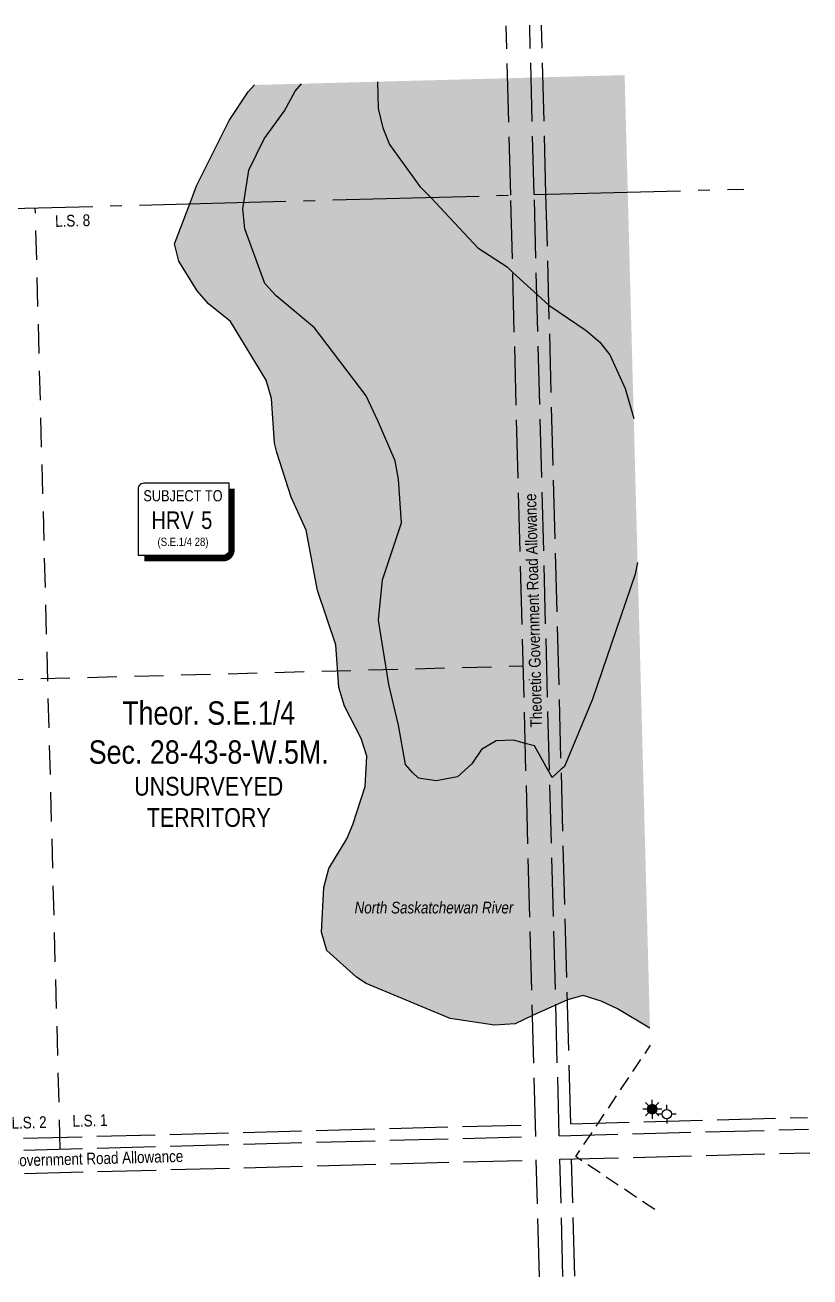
# Model space of a CAD drawing. Extents: x 623502 to 631399, y 5843458 to 5848913.
# Drawn here: x 628595 to 629266, y 5843576 to 5844646 of the extents above; entities that cross this region are included whole.
import ezdxf
from ezdxf.enums import TextEntityAlignment as Align

# ---------------------------------------------------------------- set-up
doc = ezdxf.new("R2010")
doc.units = 0
doc.header["$LTSCALE"] = 5
for name, pattern in [('foc-ACCESSROAD', [3.75, 2.5, -1.25]), ('foc-LSD', [8, 5, -3]), ('foc-QUARTERLINE', [33, 25, -3, 2, -3]), ('foc-UNSURVEYED', [12.5, 10, -2.5])]:
    doc.linetypes.add(name, pattern=pattern)
for name, color, linetype in [('C-SYMBOL', 7, 'Continuous'), ('C-WS', 13, 'foc-ACCESSROAD'), ('C-WS-S', 8, 'Continuous'), ('CG-NOTES', 7, 'Continuous'), ('CTW', 7, 'Continuous'), ('F-WS-S', 8, 'Continuous'), ('L-QSEC', 8, 'foc-QUARTERLINE'), ('L-ROAD-T', 7, 'Continuous'), ('L-SECTION-LSD', 7, 'foc-LSD'), ('L-UNS-T', 3, 'Continuous'), ('L-USEC', 7, 'foc-UNSURVEYED'), ('T-WATER', 160, 'Continuous'), ('T-WATER-H', 133, 'Continuous'), ('T-WATER-T', 170, 'Continuous')]:
    doc.layers.add(name, color=color, linetype=linetype)
doc.styles.add('100L', font='ARIALN.TTF', dxfattribs={"height": 11})
doc.styles.add('175L', font='ARIALN.TTF', dxfattribs={"height": 20})
doc.styles.add('80CG', font='ARIALN.TTF', dxfattribs={"height": 10})
doc.styles.add('80L', font='ARIALN.TTF', dxfattribs={"height": 10})
doc.styles.add('HRV', font='ARIALN.TTF', dxfattribs={"height": 3})

# ---------------------------------------------------------------- blocks, each defined once
blk = doc.blocks.new('HRV')
blk.add_lwpolyline([(-35.1, 31.6), (37.2, 31.6), (37.2, -25.5, -0.414214), (32.2, -30.5), (-40.1, -30.5), (-40.1, 26.6, -0.414214)], format="xyb", close=True)
at = {"const_width": 5, "flags": 128}
blk.add_lwpolyline([(-35.1, -33), (32.2, -33, 0.414214), (39.7, -25.5), (39.7, 26.6)], format="xyb", dxfattribs=at)
at = {"style": '80L'}
blk.add_text('SUBJECT TO', height=9.5, dxfattribs=at).set_placement((-2, 13.1), align=Align.BOTTOM_CENTER)
blk.add_attdef('(N.W.1/4 00)', text='', height=7.12, dxfattribs=at).set_placement((-2, -24.4), align=Align.BOTTOM_CENTER)
at = {"layer": 'CTW', "color": 3, "style": 'HRV'}
blk.add_text('HRV', height=15, dxfattribs=at).set_placement((-10.9, -0.2), align=Align.MIDDLE_CENTER)
blk.add_attdef('0', text='', height=15, dxfattribs=at).set_placement((18.3, -0.2), align=Align.MIDDLE_CENTER)
blk = doc.blocks.new('GAS')
h = blk.add_hatch(color=255)
h.dxf.hatch_style = 1
edge = h.paths.add_edge_path()
edge.add_arc((0, 0), 0.9, 0, 360)
for p, q in [((-0.81, 0), (-1.62, 0)), ((-0.57, 0.57), (-1.14, 1.14)), ((0, 0.81), (0, 1.62)), ((0.57, 0.57), (1.14, 1.14)), ((1.62, 0), (0.81, 0)), ((-0.57, -0.57), (-1.14, -1.14)), ((0, -0.81), (0, -1.62)), ((1.14, -1.14), (0.57, -0.57))]:
    blk.add_line(p, q)
blk.add_circle((0, 0), 0.8)
blk = doc.blocks.new('GABD')
for p, q in [((-0.81, 0), (-1.62, 0)), ((0, 0.81), (0, 1.62)), ((1.62, 0), (0.81, 0)), ((0, -0.81), (0, -1.62))]:
    blk.add_line(p, q)
blk.add_circle((0, 0), 0.8)

msp = doc.modelspace()

# ---------------------------------------------------------------- hatches: boundary and pattern name
at = {"layer": 'T-WATER-H'}
h = msp.add_hatch(color=256, dxfattribs=at)
h.dxf.hatch_style = 1
h.paths.add_polyline_path([(629128.983, 5843788.819), (629101.184, 5843805.345), (629087.372, 5843811.973), (629071.887, 5843816.677), (629058.491, 5843813.113), (629028.662, 5843799.673), (629013.924, 5843792.731), (628996.112, 5843791.311), (628958.357, 5843797.048), (628886.6, 5843826.946), (628878.486, 5843832.56), (628853.119, 5843855.184), (628848.521, 5843870.951), (628850.42, 5843909.169), (628854.822, 5843925.316), (628870.064, 5843950.726), (628875.39, 5843962.973), (628885.82, 5843995.312), (628887.115, 5844021.255), (628882.28, 5844036.481), (628868.244, 5844063.925), (628863.408, 5844080.052), (628860.751, 5844116.532), (628844.988, 5844162.86), (628835.332, 5844214.37), (628822.675, 5844242.478), (628810.264, 5844280.659), (628808.293, 5844288.698), (628805.746, 5844326.787), (628801.332, 5844342.495), (628770.926, 5844392.641), (628752.113, 5844407.779), (628742.37, 5844418.797), (628726.714, 5844444.137), (628723.126, 5844458.855), (628735.968, 5844493.216), (628741.68, 5844508.499), (628769.581, 5844564.362), (628785.895, 5844588.969), (628791.377, 5844594.721), (629107.353, 5844603.121)])

# ---------------------------------------------------------------- linework, layer by layer
at = {"layer": 'C-WS', "flags": 128}
msp.add_lwpolyline([(629133.099, 5843633.865), (629069.619, 5843676.423), (629068.373, 5843677.258), (629065.619, 5843679.105), (629084.896, 5843707.871), (629120.057, 5843760.339), (629129.371, 5843774.238)], dxfattribs=at)
at = {"layer": 'L-QSEC'}
for p, q in [((629030.147, 5844501.036), (629209.191, 5844505.794)), ((628198.285, 5844478.937), (629010.041, 5844500.501))]:
    msp.add_line(p, q, dxfattribs=at)
at = {"layer": 'L-SECTION-LSD'}
for p, q in [((628625.454, 5843685.611), (628604.163, 5844489.719)), ((628208.896, 5844076.876), (629020.722, 5844098.443))]:
    msp.add_line(p, q, dxfattribs=at)
at = {"layer": 'L-USEC'}
for p, q in [((629010.041, 5844500.501), (629006.193, 5844645.331)), ((629030.143, 5844501.036), (629026.3, 5844645.723)), ((629040.2, 5844501.303), (629036.357, 5844645.918)), ((629031.403, 5843696.397), (629010.041, 5844500.501)), ((629051.509, 5843696.931), (629030.147, 5844501.036)), ((629061.295, 5843707.251), (629040.2, 5844501.303)), ((629061.295, 5843707.251), (629263.512, 5843712.624)), ((628219.235, 5843684.879), (629031.136, 5843706.45)), ((629051.509, 5843696.928), (629264.2, 5843702.58)), ((628219.502, 5843674.826), (629031.403, 5843696.397)), ((629052.043, 5843676.825), (629265.576, 5843682.5)), ((628220.036, 5843654.72), (629031.937, 5843676.291)), ((629034.593, 5843576.327), (629031.937, 5843676.291)), ((629054.699, 5843576.861), (629052.043, 5843676.825)), ((629064.752, 5843577.129), (629062.096, 5843677.092))]:
    msp.add_line(p, q, dxfattribs=at)
at = {"layer": 'T-WATER'}
for points in [[(629128.983, 5843788.819), (629101.184, 5843805.345), (629087.372, 5843811.973), (629071.887, 5843816.677), (629058.491, 5843813.113), (629028.662, 5843799.673), (629013.924, 5843792.731), (628996.112, 5843791.311), (628958.357, 5843797.048), (628886.6, 5843826.946), (628878.486, 5843832.56), (628853.119, 5843855.184), (628848.521, 5843870.951), (628850.42, 5843909.169), (628854.822, 5843925.316), (628870.064, 5843950.726), (628875.39, 5843962.973), (628885.82, 5843995.312), (628887.115, 5844021.255), (628882.28, 5844036.481), (628868.244, 5844063.925), (628863.408, 5844080.052), (628860.751, 5844116.532), (628844.988, 5844162.86), (628835.332, 5844214.37), (628822.675, 5844242.478), (628810.264, 5844280.659), (628808.293, 5844288.698), (628805.746, 5844326.787), (628801.332, 5844342.495), (628770.926, 5844392.641), (628752.113, 5844407.779), (628742.37, 5844418.797), (628726.714, 5844444.137), (628723.126, 5844458.855), (628735.968, 5844493.216), (628741.68, 5844508.499), (628769.581, 5844564.362), (628785.895, 5844588.969), (628791.377, 5844594.721)], [(629118.415, 5844186.667), (629116.22, 5844176.689), (629079.971, 5844070.058), (629056.072, 5844012.516), (629053.26, 5844010.025), (629045.411, 5844003.074), (629030.243, 5844030.071), (629022.484, 5844032.211), (629012.694, 5844034.913), (628997.712, 5844034.342), (628985.066, 5844026.875), (628976.754, 5844014.74), (628964.702, 5844003.561), (628946.417, 5844000.209), (628931.38, 5844002.433), (628926.173, 5844007.23), (628920.165, 5844014.074), (628914.4, 5844047.768), (628906.138, 5844082.517), (628897.292, 5844137.483), (628900.539, 5844171.9), (628916.703, 5844220.511), (628914.169, 5844258.072), (628911.472, 5844273.619), (628897.036, 5844307.137), (628886.79, 5844329.132), (628842.563, 5844387.284), (628809.694, 5844414.608), (628800.102, 5844425.224), (628782.947, 5844471.71), (628781.342, 5844488.906), (628782.214, 5844494.445), (628786.542, 5844521.93), (628799.673, 5844548.564), (628816.888, 5844572.573), (628825.982, 5844589.537), (628831.462, 5844595.792)], [(628896.412, 5844597.517), (628896.916, 5844574.697), (628900.912, 5844558.149), (628906.646, 5844543.764), (628932.522, 5844508.006), (628941.732, 5844498.682), (628982.073, 5844455.685), (629007.004, 5844439.244), (629011.794, 5844434.615), (629042.728, 5844406.464), (629074.618, 5844384.861), (629085.919, 5844375.288), (629094.641, 5844364.03), (629107.782, 5844335.323), (629115.148, 5844309.687)]]:
    msp.add_lwpolyline(points, dxfattribs=at)

# ---------------------------------------------------------------- block references
at = {"layer": 'C-WS-S', "xscale": 4.998301249999979, "yscale": 4.998301249999979, "zscale": 4.998301249999979}
msp.add_blockref('GAS', (629130.915, 5843719.66), dxfattribs=at)
at = {"layer": 'CG-NOTES', "xscale": 0.9996569999999922, "yscale": 0.9996569999999922, "zscale": 0.9996569999999922}
msp.add_blockref('HRV', (628732.242, 5844223.084), dxfattribs=at).add_auto_attribs({'(N.W.1/4 00)': '(S.E.1/4 28)', '0': '5'})
at = {"layer": 'F-WS-S', "xscale": 4.998301249999979, "yscale": 4.998301249999979, "zscale": 4.998301249999979}
msp.add_blockref('GABD', (629143.325, 5843715.427), dxfattribs=at)

# ---------------------------------------------------------------- texts
at = {"layer": 'C-SYMBOL', "color": 3, "insert": (628752.218, 5844068.113), "char_height": 19.99314, "width": 203.17258, "attachment_point": 2, "style": '175L'}
msp.add_mtext('Theor. S.E.1/4\\PSec. 28-43-8-W.5M.', dxfattribs=at)
at = {"layer": 'L-ROAD-T', "style": '80L'}
msp.add_text('Theoretic Government Road Allowance', height=9.99657, rotation=1.521804, dxfattribs=at).set_placement((628630.55, 5843676.963), align=Align.MIDDLE_CENTER)
at = {"layer": 'L-ROAD-T', "insert": (629024.371, 5844145.627), "char_height": 9.99657, "width": 201.42087, "attachment_point": 2, "rotation": 91.501519, "style": '80L', "bg_fill": 1, "box_fill_scale": 1.15, "bg_fill_color": 133, "bg_fill_transparency": 0}
msp.add_mtext('Theoretic Government Road Allowance', dxfattribs=at)
at = {"layer": 'L-SECTION-LSD', "style": '100L'}
for s, rotation, p in [('L.S. 8', 1.521752, (628621.157, 5844473.427)), ('L.S. 2', 1.521912, (628584.006, 5843702.892)), ('L.S. 1', 1.521912, (628635.95, 5843704.548))]:
    msp.add_text(s, height=9.9966, rotation=rotation, dxfattribs=at).set_placement(p)
at = {"layer": 'L-UNS-T', "color": 3, "insert": (628752.218, 5843982.106), "char_height": 15.99451, "attachment_point": 5, "style": '80L'}
msp.add_mtext_dynamic_manual_height_columns('UNSURVEYED TERRITORY', width=126.41375, gutter_width=47.5, heights=[0], dxfattribs=at)
at = {"layer": 'T-WATER-T', "insert": (628944.532, 5843891.828), "char_height": 9.99657, "width": 140.27081, "attachment_point": 5, "style": '80CG'}
msp.add_mtext('\\A1;{\\fArial Narrow|b0|i1|c0|p34;North Saskatchewan River}', dxfattribs=at)

doc.saveas('drawing.dxf')
